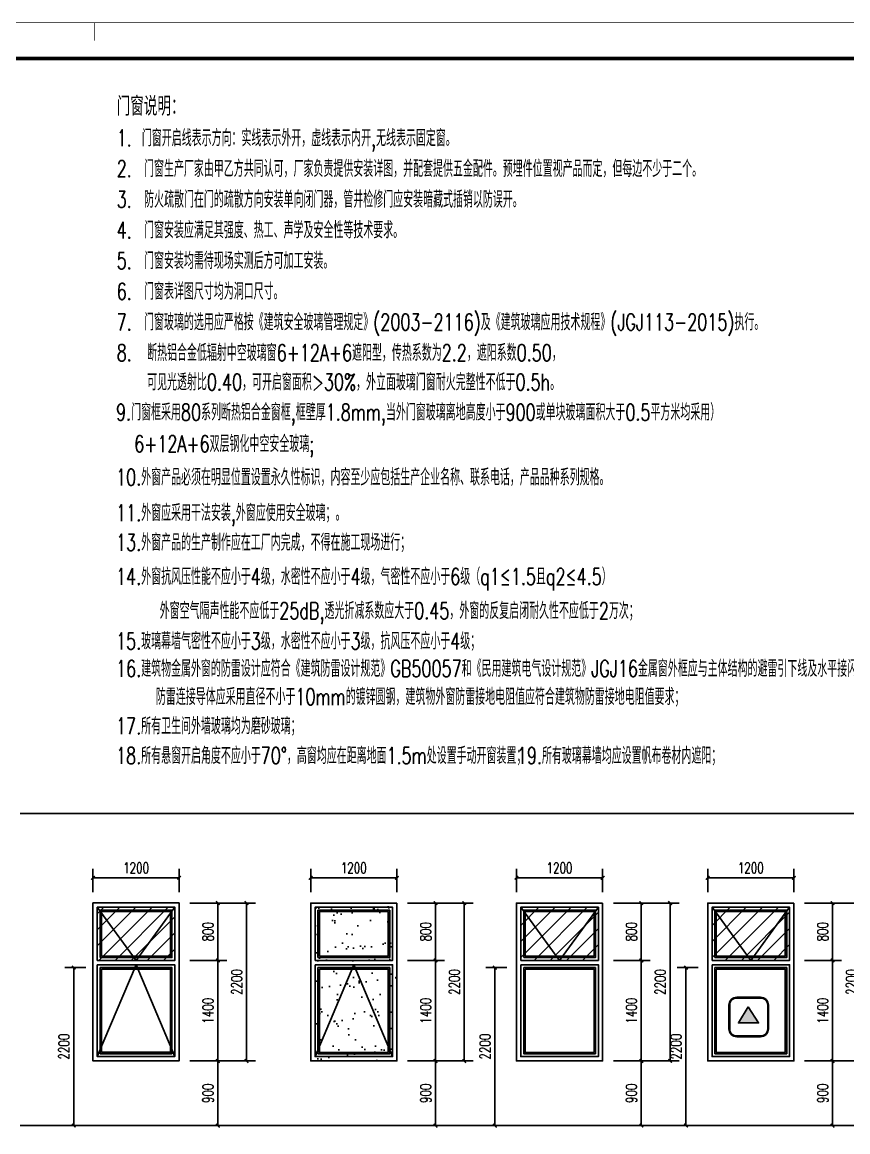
# Model space of a CAD drawing. Extents: x 1738711 to 2346805, y 1189731 to 2516152.
# Drawn here: x 1918228 to 1929728, y 1297722 to 1313176 of the extents above; entities that cross this region are included whole.
import ezdxf
from ezdxf.enums import TextEntityAlignment as Align

# ---------------------------------------------------------------- set-up
doc = ezdxf.new("R2010")
doc.units = 0
doc.header["$LTSCALE"] = 1000
doc.header["$MEASUREMENT"] = 0
doc.linetypes.add('复件 140224通州运河二期售楼部条件图_t3$0$X-ME SHAFT SH$0$X-B2$0$WATER_LINE', pattern=[0])
doc.layers.add('_0', color=7, linetype='Continuous', lineweight=25)
for name, color, linetype in [('A-Detl-Thin', 1, 'Continuous'), ('DOTE', 1, 'Continuous'), ('PUB_DIM', 3, 'Continuous'), ('PUB_TAB', 7, 'Continuous'), ('TK', 4, 'Continuous'), ('WINDOW', 144, 'Continuous'), ('看线', 8, 'Continuous')]:
    doc.layers.add(name, color=color, linetype=linetype)
doc.styles.add('_TCH_DIM_T3', font='SIMPLEX', dxfattribs={"width": 0.705882, "bigfont": 'GBCBIG'})
doc.styles.add('_TCH_WDTABLE', font='SIMPLEX', dxfattribs={"bigfont": 'GBCBIG'})
doc.styles.add('宋体', font='SIMSUN.TTF', dxfattribs={"width": 0.75})
doc.dimstyles.new('_TCH_ARCH&&50', dxfattribs={"dimtxt": 148.75, "dimasz": 50, "dimexe": 125, "dimexo": 150, "dimgap": 63.125, "dimtad": 1, "dimdec": 0, "dimzin": 0, "dimdsep": 46, "dimtxsty": '_TCH_DIM_T3', "dimblk": 'ARCHTICK', "dimcen": 0.09, "dimclrt": 7, "dimazin": 2, "dimtfac": 1, "dimtdec": 0, "dimtix": 1, "dimtmove": 2, "dimatfit": 3, "dimfxl": 50, "dimtolj": 1, "dimtzin": 0, "dimarcsym": 0})
pattern_1 = [(45, (0, 0), (-112.253202, 112.253202), [])]

# ---------------------------------------------------------------- blocks, each defined once
blk = doc.blocks.new('herahreahreh')
at = {"layer": 'WINDOW', "color": 4, "linetype": '复件 140224通州运河二期售楼部条件图_t3$0$X-ME SHAFT SH$0$X-B2$0$WATER_LINE'}
blk.add_lwpolyline([(1943542, 1479020), (1944742, 1479020), (1944742, 1476820), (1943542, 1476820)], close=True, dxfattribs=at)
at = {"layer": 'WINDOW', "linetype": '复件 140224通州运河二期售楼部条件图_t3$0$X-ME SHAFT SH$0$X-B2$0$WATER_LINE'}
for points in [[(1944682, 1478220), (1943602, 1478220), (1943602, 1478960), (1944682, 1478960), (1944682, 1478220)], [(1944682, 1478160), (1944682, 1476880), (1943602, 1476880), (1943602, 1478160), (1944682, 1478160)]]:
    blk.add_lwpolyline(points, dxfattribs=at)
for points in [[(1944642, 1478260), (1943642, 1478260), (1943642, 1478920), (1944642, 1478920)], [(1944622, 1478280), (1943662, 1478280), (1943662, 1478900), (1944622, 1478900)], [(1944642, 1478120), (1944642, 1476920), (1943642, 1476920), (1943642, 1478120)], [(1944622, 1478100), (1944622, 1476940), (1943662, 1476940), (1943662, 1478100)]]:
    blk.add_lwpolyline(points, close=True, dxfattribs=at)
at = {"layer": '看线'}
for points in [[(1943602, 1478960), (1944142, 1478220), (1944682, 1478960)], [(1943602, 1476880), (1944142, 1478160), (1944682, 1476880)]]:
    blk.add_lwpolyline(points, dxfattribs=at)
blk = doc.blocks.new('hjaertherahreh')
at = {"layer": '看线'}
h = blk.add_hatch(dxfattribs=at)
h.set_pattern_fill('碎沙', color=256, scale=150, style=0)
h.set_pattern_definition([(37.5, (0, 0), (-12.000235, 367.059928), [0, -289.56, 0, -323.85, 0, -309.5625]), (7.5, (0, 0), (337.14246, 537.618825), [0, -156.21, 0, -260.985, 0, -100.0125]), (327.5, (-234.3, 0), (593.244278, 1.07789), [0, -95.25, 0, -342.9, 0, -447.675]), (317.5, (-234.3, 0), (572.66734, 167.19699), [0, -47.625, 0, -224.79, 0, -257.175])])
h.paths.add_polyline_path([(2210022, 1884739), (2208822, 1884739), (2208822, 1882539), (2210022, 1882539)])
at = {"layer": 'WINDOW', "color": 4, "linetype": '复件 140224通州运河二期售楼部条件图_t3$0$X-ME SHAFT SH$0$X-B2$0$WATER_LINE'}
blk.add_lwpolyline([(2210022, 1884739), (2208822, 1884739), (2208822, 1882539), (2210022, 1882539)], close=True, dxfattribs=at)
at = {"layer": 'WINDOW', "linetype": '复件 140224通州运河二期售楼部条件图_t3$0$X-ME SHAFT SH$0$X-B2$0$WATER_LINE'}
for points in [[(2208882, 1883939), (2209962, 1883939), (2209962, 1884679), (2208882, 1884679), (2208882, 1883939)], [(2208882, 1883879), (2208882, 1882599), (2209962, 1882599), (2209962, 1883879), (2208882, 1883879)]]:
    blk.add_lwpolyline(points, dxfattribs=at)
for points in [[(2208922, 1883979), (2209922, 1883979), (2209922, 1884639), (2208922, 1884639)], [(2208942, 1883999), (2209902, 1883999), (2209902, 1884619), (2208942, 1884619)], [(2208922, 1883839), (2208922, 1882639), (2209922, 1882639), (2209922, 1883839)], [(2208942, 1883819), (2208942, 1882659), (2209902, 1882659), (2209902, 1883819)]]:
    blk.add_lwpolyline(points, close=True, dxfattribs=at)
at = {"layer": '看线'}
blk.add_lwpolyline([(2209962, 1882599), (2209422, 1883879), (2208882, 1882599)], dxfattribs=at)
blk = doc.blocks.new('heratherhre')
at = {"layer": 'WINDOW', "color": 4, "linetype": '复件 140224通州运河二期售楼部条件图_t3$0$X-ME SHAFT SH$0$X-B2$0$WATER_LINE'}
blk.add_lwpolyline([(2180322, 1884739), (2179122, 1884739), (2179122, 1882539), (2180322, 1882539)], close=True, dxfattribs=at)
at = {"layer": 'WINDOW', "linetype": '复件 140224通州运河二期售楼部条件图_t3$0$X-ME SHAFT SH$0$X-B2$0$WATER_LINE'}
for points in [[(2179182, 1883939), (2180262, 1883939), (2180262, 1884679), (2179182, 1884679), (2179182, 1883939)], [(2179182, 1883879), (2179182, 1882599), (2180262, 1882599), (2180262, 1883879), (2179182, 1883879)]]:
    blk.add_lwpolyline(points, dxfattribs=at)
for points in [[(2179222, 1883979), (2180222, 1883979), (2180222, 1884639), (2179222, 1884639)], [(2179242, 1883999), (2180202, 1883999), (2180202, 1884619), (2179242, 1884619)], [(2179222, 1883839), (2179222, 1882639), (2180222, 1882639), (2180222, 1883839)], [(2179242, 1883819), (2179242, 1882659), (2180202, 1882659), (2180202, 1883819)]]:
    blk.add_lwpolyline(points, close=True, dxfattribs=at)
at = {"layer": '看线'}
blk.add_lwpolyline([(2180262, 1884679), (2179722, 1883939), (2179182, 1884679)], dxfattribs=at)
blk = doc.blocks.new('44444')
at = {"layer": 'A-Detl-Thin'}
h = blk.add_hatch(color=1, dxfattribs=at)
h.dxf.hatch_style = 1
h.paths.add_polyline_path([(4501249, -50474), (4501124, -50678), (4501380, -50678)])
for points in [[(4501005, -50752), (4501005, -50452, -0.414214), (4501105, -50352), (4501405, -50352, -0.414214), (4501505, -50452), (4501505, -50752, -0.414214), (4501405, -50852), (4501105, -50852, -0.414214)], [(4501015, -50752), (4501015, -50452, -0.414214), (4501105, -50362), (4501405, -50362, -0.414214), (4501495, -50452), (4501495, -50752, -0.414214), (4501405, -50842), (4501105, -50842, -0.414214)]]:
    blk.add_lwpolyline(points, format="xyb", close=True, dxfattribs=at)
blk.add_lwpolyline([(4501249, -50474), (4501124, -50678), (4501380, -50678)], close=True, dxfattribs=at)
blk = doc.blocks.new('herahrehre')
at = {"layer": 'WINDOW', "color": 4, "linetype": '复件 140224通州运河二期售楼部条件图_t3$0$X-ME SHAFT SH$0$X-B2$0$WATER_LINE'}
blk.add_lwpolyline([(2169522, 1884739), (2168322, 1884739), (2168322, 1882539), (2169522, 1882539)], close=True, dxfattribs=at)
at = {"layer": 'WINDOW', "linetype": '复件 140224通州运河二期售楼部条件图_t3$0$X-ME SHAFT SH$0$X-B2$0$WATER_LINE'}
for points in [[(2168382, 1883939), (2169462, 1883939), (2169462, 1884679), (2168382, 1884679), (2168382, 1883939)], [(2168382, 1883879), (2168382, 1882599), (2169462, 1882599), (2169462, 1883879), (2168382, 1883879)]]:
    blk.add_lwpolyline(points, dxfattribs=at)
for points in [[(2168422, 1883979), (2169422, 1883979), (2169422, 1884639), (2168422, 1884639)], [(2168442, 1883999), (2169402, 1883999), (2169402, 1884619), (2168442, 1884619)], [(2168422, 1883839), (2168422, 1882639), (2169422, 1882639), (2169422, 1883839)], [(2168442, 1883819), (2168442, 1882659), (2169402, 1882659), (2169402, 1883819)]]:
    blk.add_lwpolyline(points, close=True, dxfattribs=at)
at = {"layer": '看线'}
blk.add_lwpolyline([(2169462, 1884679), (2168922, 1883939), (2168382, 1884679)], dxfattribs=at)
at = {"color": 6, "xscale": 1.1, "yscale": 1.1, "zscale": 1.1}
blk.add_blockref('44444', (-2782487, 1938814), dxfattribs=at)
blk = doc.blocks.new('hjashrtahreahe')
at = {"const_width": 25}
blk.add_lwpolyline([(42800, 59400), (42800, 58900)], dxfattribs=at)
at = {"layer": 'TK', "color": 7, "const_width": 25}
blk.add_lwpolyline([(0, 59400), (84100, 59400), (84100, 0), (0, 0)], close=True, dxfattribs=at)
at = {"layer": 'TK', "color": 3, "const_width": 100}
blk.add_lwpolyline([(2500, 1000), (2500, 58400), (83100, 58400), (83100, 1000)], close=True, dxfattribs=at)
at = {"layer": 'TK', "style": '宋体', "width": 0.75}
for tag, height, p in [('项目负责人', 350, (6003, 57089)), ('专业负责人', 350, (6003, 56224)), ('设计人', 350, (6003, 55419)), ('版号1', 250, (77304, 22193)), ('时间1', 250, (82405, 22193)), ('版号2', 250, (77304, 21593)), ('时间2', 250, (82405, 21593)), ('版号3', 250, (77304, 20993)), ('时间3', 250, (82405, 20993)), ('建筑会签', 0.0001, (78978, 2403)), ('电气会签', 0.0001, (82128, 2403)), ('结构会签', 0.0001, (78978, 1803)), ('暖通会签', 0.0001, (82128, 1803)), ('给排水会签', 0.0001, (78978, 1250)), ('智能化会签', 0.0001, (82128, 1250))]:
    blk.add_attdef(tag, text='', height=height, dxfattribs=at).set_placement(p, align=Align.CENTER)
for tag, p in [('合作设计单位', (80816, 48986)), ('版号说明1', (79854, 22318)), ('版号说明2', (79854, 21718)), ('版号说明3', (79854, 21118)), ('浙江绿储科技有限公司', (80545, 16036)), ('百兆瓦级集中式熔盐储能关键', (80545, 14953)), ('设备研发及制造基地项目', (80545, 14603)), ('1#研发楼', (80545, 13636)), ('图名', (80545, 12436)), ('工程编号', (78978, 11461)), ('子项编号', (82128, 11461)), ('建筑', (78978, 10711)), ('图号', (82128, 10711)), ('施工图', (78978, 9961)), ('2023.03', (82128, 9961)), ('审定', (79353, 8461)), ('审核', (79353, 7711)), ('工程负责', (79353, 6961)), ('专业负责', (79353, 6211)), ('设计', (79353, 5461)), ('制图', (79353, 4711)), ('校对', (79353, 3961))]:
    blk.add_attdef(tag, text='', height=250, dxfattribs=at).set_placement(p, align=Align.MIDDLE_CENTER)
blk = doc.blocks.new('_ArchTick')
at = {"color": 0, "linetype": 'ByBlock', "const_width": 0.4}
blk.add_lwpolyline([(-0.5, -0.5), (0.5, 0.5)], dxfattribs=at)
blk = doc.blocks.new('*D227')
at = {"layer": 'Defpoints', "color": 0, "transparency": 16777216}
for p in [(1927474, 1300008), (1927793, 1300008), (1927793, 1297808)]:
    blk.add_point(p, dxfattribs=at)
at = {"layer": 'PUB_DIM', "color": 0, "lineweight": -2, "transparency": 16777216}
for p, q in [((1927643, 1300008), (1927349, 1300008)), ((1927474, 1297808), (1927474, 1300008)), ((1927643, 1297808), (1927349, 1297808))]:
    blk.add_line(p, q, dxfattribs=at)
at = {"layer": 'PUB_DIM', "color": 0, "lineweight": -2, "transparency": 16777216, "xscale": 50, "yscale": 50, "zscale": 50}
for p, rotation in [((1927474, 1300008), 90), ((1927474, 1297808), 270)]:
    blk.add_blockref('_ArchTick', p, dxfattribs=dict(at, rotation=rotation))
at = {"layer": 'PUB_DIM', "color": 7, "transparency": 16777216, "insert": (1927337, 1298908), "char_height": 148.8, "attachment_point": 5, "rotation": 90, "style": '_TCH_DIM_T3'}
blk.add_mtext('\\A1;2200', dxfattribs=at)
blk = doc.blocks.new('*D228')
at = {"layer": 'Defpoints', "color": 0, "transparency": 16777216}
for p in [(1924812, 1300008), (1925130, 1300008), (1925130, 1297808)]:
    blk.add_point(p, dxfattribs=at)
at = {"layer": 'PUB_DIM', "color": 0, "lineweight": -2, "transparency": 16777216}
for p, q in [((1924980, 1300008), (1924687, 1300008)), ((1924812, 1297808), (1924812, 1300008)), ((1924980, 1297808), (1924687, 1297808))]:
    blk.add_line(p, q, dxfattribs=at)
at = {"layer": 'PUB_DIM', "color": 0, "lineweight": -2, "transparency": 16777216, "xscale": 50, "yscale": 50, "zscale": 50}
for p, rotation in [((1924812, 1300008), 90), ((1924812, 1297808), 270)]:
    blk.add_blockref('_ArchTick', p, dxfattribs=dict(at, rotation=rotation))
at = {"layer": 'PUB_DIM', "color": 7, "transparency": 16777216, "insert": (1924675, 1298908), "char_height": 148.8, "attachment_point": 5, "rotation": 90, "style": '_TCH_DIM_T3'}
blk.add_mtext('\\A1;2200', dxfattribs=at)
blk = doc.blocks.new('*D229')
at = {"layer": 'Defpoints', "color": 0, "transparency": 16777216}
for p in [(1918946, 1300008), (1919265, 1300008), (1919265, 1297808)]:
    blk.add_point(p, dxfattribs=at)
at = {"layer": 'PUB_DIM', "color": 0, "lineweight": -2, "transparency": 16777216}
for p, q in [((1919115, 1300008), (1918821, 1300008)), ((1918946, 1297808), (1918946, 1300008)), ((1919115, 1297808), (1918821, 1297808))]:
    blk.add_line(p, q, dxfattribs=at)
at = {"layer": 'PUB_DIM', "color": 0, "lineweight": -2, "transparency": 16777216, "xscale": 50, "yscale": 50, "zscale": 50}
for p, rotation in [((1918946, 1300008), 90), ((1918946, 1297808), 270)]:
    blk.add_blockref('_ArchTick', p, dxfattribs=dict(at, rotation=rotation))
at = {"layer": 'PUB_DIM', "color": 7, "transparency": 16777216, "insert": (1918809, 1298908), "char_height": 148.8, "attachment_point": 5, "rotation": 90, "style": '_TCH_DIM_T3'}
blk.add_mtext('\\A1;2200', dxfattribs=at)
blk = doc.blocks.new('*D649')
at = {"layer": 'Defpoints', "color": 0, "transparency": 16777216}
for p in [(1928977, 1301259), (1927777, 1300908), (1928977, 1300908)]:
    blk.add_point(p, dxfattribs=at)
at = {"layer": 'PUB_DIM', "color": 0, "lineweight": -2, "transparency": 16777216}
for p, q in [((1927777, 1301058), (1927777, 1301384)), ((1928977, 1301058), (1928977, 1301384)), ((1927777, 1301259), (1928977, 1301259))]:
    blk.add_line(p, q, dxfattribs=at)
at = {"layer": 'PUB_DIM', "color": 0, "lineweight": -2, "transparency": 16777216, "xscale": 50, "yscale": 50, "zscale": 50, "rotation": 180}
blk.add_blockref('_ArchTick', (1927777, 1301259), dxfattribs=at)
at = {"layer": 'PUB_DIM', "color": 0, "lineweight": -2, "transparency": 16777216, "xscale": 50, "yscale": 50, "zscale": 50}
blk.add_blockref('_ArchTick', (1928977, 1301259), dxfattribs=at)
at = {"layer": 'PUB_DIM', "color": 7, "transparency": 16777216, "insert": (1928377, 1301397), "char_height": 148.8, "attachment_point": 5, "style": '_TCH_DIM_T3'}
blk.add_mtext('\\A1;1200', dxfattribs=at)
blk = doc.blocks.new('*D650')
at = {"layer": 'Defpoints', "color": 0, "transparency": 16777216}
for p in [(1929377, 1300908), (1929916, 1300908), (1929377, 1298708)]:
    blk.add_point(p, dxfattribs=at)
at = {"layer": 'PUB_DIM', "color": 0, "lineweight": -2, "transparency": 16777216}
for p, q in [((1929527, 1300908), (1930041, 1300908)), ((1929916, 1298708), (1929916, 1300908)), ((1929527, 1298708), (1930041, 1298708))]:
    blk.add_line(p, q, dxfattribs=at)
at = {"layer": 'PUB_DIM', "color": 0, "lineweight": -2, "transparency": 16777216, "xscale": 50, "yscale": 50, "zscale": 50}
for p, rotation in [((1929916, 1300908), 90), ((1929916, 1298708), 270)]:
    blk.add_blockref('_ArchTick', p, dxfattribs=dict(at, rotation=rotation))
at = {"layer": 'PUB_DIM', "color": 7, "transparency": 16777216, "insert": (1929778, 1299808), "char_height": 148.8, "attachment_point": 5, "rotation": 90, "style": '_TCH_DIM_T3'}
blk.add_mtext('\\A1;2200', dxfattribs=at)
blk = doc.blocks.new('*D651')
at = {"layer": 'Defpoints', "color": 0, "transparency": 16777216}
for p in [(1928977, 1298708), (1929516, 1298708), (1928977, 1297808)]:
    blk.add_point(p, dxfattribs=at)
at = {"layer": 'PUB_DIM', "color": 0, "lineweight": -2, "transparency": 16777216}
for p, q in [((1929127, 1298708), (1929641, 1298708)), ((1929516, 1297808), (1929516, 1298708)), ((1929127, 1297808), (1929641, 1297808))]:
    blk.add_line(p, q, dxfattribs=at)
at = {"layer": 'PUB_DIM', "color": 0, "lineweight": -2, "transparency": 16777216, "xscale": 50, "yscale": 50, "zscale": 50}
for p, rotation in [((1929516, 1298708), 90), ((1929516, 1297808), 270)]:
    blk.add_blockref('_ArchTick', p, dxfattribs=dict(at, rotation=rotation))
at = {"layer": 'PUB_DIM', "color": 7, "transparency": 16777216, "insert": (1929378, 1298258), "char_height": 148.8, "attachment_point": 5, "rotation": 90, "style": '_TCH_DIM_T3'}
blk.add_mtext('\\A1;900', dxfattribs=at)
blk = doc.blocks.new('*D652')
at = {"layer": 'Defpoints', "color": 0, "transparency": 16777216}
for p in [(1928977, 1300108), (1929516, 1300108), (1928977, 1298708)]:
    blk.add_point(p, dxfattribs=at)
at = {"layer": 'PUB_DIM', "color": 0, "lineweight": -2, "transparency": 16777216}
for p, q in [((1929127, 1300108), (1929641, 1300108)), ((1929516, 1298708), (1929516, 1300108)), ((1929127, 1298708), (1929641, 1298708))]:
    blk.add_line(p, q, dxfattribs=at)
at = {"layer": 'PUB_DIM', "color": 0, "lineweight": -2, "transparency": 16777216, "xscale": 50, "yscale": 50, "zscale": 50}
for p, rotation in [((1929516, 1300108), 90), ((1929516, 1298708), 270)]:
    blk.add_blockref('_ArchTick', p, dxfattribs=dict(at, rotation=rotation))
at = {"layer": 'PUB_DIM', "color": 7, "transparency": 16777216, "insert": (1929378, 1299408), "char_height": 148.8, "attachment_point": 5, "rotation": 90, "style": '_TCH_DIM_T3'}
blk.add_mtext('\\A1;1400', dxfattribs=at)
blk = doc.blocks.new('*D653')
at = {"layer": 'Defpoints', "color": 0, "transparency": 16777216}
for p in [(1928977, 1300908), (1929516, 1300908), (1928977, 1300108)]:
    blk.add_point(p, dxfattribs=at)
at = {"layer": 'PUB_DIM', "color": 0, "lineweight": -2, "transparency": 16777216}
for p, q in [((1929127, 1300908), (1929641, 1300908)), ((1929516, 1300108), (1929516, 1300908)), ((1929127, 1300108), (1929641, 1300108))]:
    blk.add_line(p, q, dxfattribs=at)
at = {"layer": 'PUB_DIM', "color": 0, "lineweight": -2, "transparency": 16777216, "xscale": 50, "yscale": 50, "zscale": 50}
for p, rotation in [((1929516, 1300908), 90), ((1929516, 1300108), 270)]:
    blk.add_blockref('_ArchTick', p, dxfattribs=dict(at, rotation=rotation))
at = {"layer": 'PUB_DIM', "color": 7, "transparency": 16777216, "insert": (1929378, 1300508), "char_height": 148.8, "attachment_point": 5, "rotation": 90, "style": '_TCH_DIM_T3'}
blk.add_mtext('\\A1;800', dxfattribs=at)
blk = doc.blocks.new('*D654')
at = {"layer": 'Defpoints', "color": 0, "transparency": 16777216}
for p in [(1926313, 1301259), (1925113, 1300908), (1926313, 1300908)]:
    blk.add_point(p, dxfattribs=at)
at = {"layer": 'PUB_DIM', "color": 0, "lineweight": -2, "transparency": 16777216}
for p, q in [((1925113, 1301058), (1925113, 1301384)), ((1926313, 1301058), (1926313, 1301384)), ((1925113, 1301259), (1926313, 1301259))]:
    blk.add_line(p, q, dxfattribs=at)
at = {"layer": 'PUB_DIM', "color": 0, "lineweight": -2, "transparency": 16777216, "xscale": 50, "yscale": 50, "zscale": 50, "rotation": 180}
blk.add_blockref('_ArchTick', (1925113, 1301259), dxfattribs=at)
at = {"layer": 'PUB_DIM', "color": 0, "lineweight": -2, "transparency": 16777216, "xscale": 50, "yscale": 50, "zscale": 50}
blk.add_blockref('_ArchTick', (1926313, 1301259), dxfattribs=at)
at = {"layer": 'PUB_DIM', "color": 7, "transparency": 16777216, "insert": (1925713, 1301397), "char_height": 148.8, "attachment_point": 5, "style": '_TCH_DIM_T3'}
blk.add_mtext('\\A1;1200', dxfattribs=at)
blk = doc.blocks.new('*D655')
at = {"layer": 'Defpoints', "color": 0, "transparency": 16777216}
for p in [(1926713, 1300908), (1927252, 1300908), (1926713, 1298708)]:
    blk.add_point(p, dxfattribs=at)
at = {"layer": 'PUB_DIM', "color": 0, "lineweight": -2, "transparency": 16777216}
for p, q in [((1926863, 1300908), (1927377, 1300908)), ((1927252, 1298708), (1927252, 1300908)), ((1926863, 1298708), (1927377, 1298708))]:
    blk.add_line(p, q, dxfattribs=at)
at = {"layer": 'PUB_DIM', "color": 0, "lineweight": -2, "transparency": 16777216, "xscale": 50, "yscale": 50, "zscale": 50}
for p, rotation in [((1927252, 1300908), 90), ((1927252, 1298708), 270)]:
    blk.add_blockref('_ArchTick', p, dxfattribs=dict(at, rotation=rotation))
at = {"layer": 'PUB_DIM', "color": 7, "transparency": 16777216, "insert": (1927115, 1299808), "char_height": 148.8, "attachment_point": 5, "rotation": 90, "style": '_TCH_DIM_T3'}
blk.add_mtext('\\A1;2200', dxfattribs=at)
blk = doc.blocks.new('*D656')
at = {"layer": 'Defpoints', "color": 0, "transparency": 16777216}
for p in [(1926313, 1298708), (1926852, 1298708), (1926313, 1297808)]:
    blk.add_point(p, dxfattribs=at)
at = {"layer": 'PUB_DIM', "color": 0, "lineweight": -2, "transparency": 16777216}
for p, q in [((1926463, 1298708), (1926977, 1298708)), ((1926852, 1297808), (1926852, 1298708)), ((1926463, 1297808), (1926977, 1297808))]:
    blk.add_line(p, q, dxfattribs=at)
at = {"layer": 'PUB_DIM', "color": 0, "lineweight": -2, "transparency": 16777216, "xscale": 50, "yscale": 50, "zscale": 50}
for p, rotation in [((1926852, 1298708), 90), ((1926852, 1297808), 270)]:
    blk.add_blockref('_ArchTick', p, dxfattribs=dict(at, rotation=rotation))
at = {"layer": 'PUB_DIM', "color": 7, "transparency": 16777216, "insert": (1926715, 1298258), "char_height": 148.8, "attachment_point": 5, "rotation": 90, "style": '_TCH_DIM_T3'}
blk.add_mtext('\\A1;900', dxfattribs=at)
blk = doc.blocks.new('*D657')
at = {"layer": 'Defpoints', "color": 0, "transparency": 16777216}
for p in [(1926313, 1300108), (1926852, 1300108), (1926313, 1298708)]:
    blk.add_point(p, dxfattribs=at)
at = {"layer": 'PUB_DIM', "color": 0, "lineweight": -2, "transparency": 16777216}
for p, q in [((1926463, 1300108), (1926977, 1300108)), ((1926852, 1298708), (1926852, 1300108)), ((1926463, 1298708), (1926977, 1298708))]:
    blk.add_line(p, q, dxfattribs=at)
at = {"layer": 'PUB_DIM', "color": 0, "lineweight": -2, "transparency": 16777216, "xscale": 50, "yscale": 50, "zscale": 50}
for p, rotation in [((1926852, 1300108), 90), ((1926852, 1298708), 270)]:
    blk.add_blockref('_ArchTick', p, dxfattribs=dict(at, rotation=rotation))
at = {"layer": 'PUB_DIM', "color": 7, "transparency": 16777216, "insert": (1926715, 1299408), "char_height": 148.8, "attachment_point": 5, "rotation": 90, "style": '_TCH_DIM_T3'}
blk.add_mtext('\\A1;1400', dxfattribs=at)
blk = doc.blocks.new('*D658')
at = {"layer": 'Defpoints', "color": 0, "transparency": 16777216}
for p in [(1926313, 1300908), (1926852, 1300908), (1926313, 1300108)]:
    blk.add_point(p, dxfattribs=at)
at = {"layer": 'PUB_DIM', "color": 0, "lineweight": -2, "transparency": 16777216}
for p, q in [((1926463, 1300908), (1926977, 1300908)), ((1926852, 1300108), (1926852, 1300908)), ((1926463, 1300108), (1926977, 1300108))]:
    blk.add_line(p, q, dxfattribs=at)
at = {"layer": 'PUB_DIM', "color": 0, "lineweight": -2, "transparency": 16777216, "xscale": 50, "yscale": 50, "zscale": 50}
for p, rotation in [((1926852, 1300908), 90), ((1926852, 1300108), 270)]:
    blk.add_blockref('_ArchTick', p, dxfattribs=dict(at, rotation=rotation))
at = {"layer": 'PUB_DIM', "color": 7, "transparency": 16777216, "insert": (1926715, 1300508), "char_height": 148.8, "attachment_point": 5, "rotation": 90, "style": '_TCH_DIM_T3'}
blk.add_mtext('\\A1;800', dxfattribs=at)
blk = doc.blocks.new('*D659')
at = {"layer": 'Defpoints', "color": 0, "transparency": 16777216}
for p in [(1923447, 1301259), (1922247, 1300908), (1923447, 1300908)]:
    blk.add_point(p, dxfattribs=at)
at = {"layer": 'PUB_DIM', "color": 0, "lineweight": -2, "transparency": 16777216}
for p, q in [((1922247, 1301058), (1922247, 1301384)), ((1923447, 1301058), (1923447, 1301384)), ((1922247, 1301259), (1923447, 1301259))]:
    blk.add_line(p, q, dxfattribs=at)
at = {"layer": 'PUB_DIM', "color": 0, "lineweight": -2, "transparency": 16777216, "xscale": 50, "yscale": 50, "zscale": 50, "rotation": 180}
blk.add_blockref('_ArchTick', (1922247, 1301259), dxfattribs=at)
at = {"layer": 'PUB_DIM', "color": 0, "lineweight": -2, "transparency": 16777216, "xscale": 50, "yscale": 50, "zscale": 50}
blk.add_blockref('_ArchTick', (1923447, 1301259), dxfattribs=at)
at = {"layer": 'PUB_DIM', "color": 7, "transparency": 16777216, "insert": (1922847, 1301397), "char_height": 148.8, "attachment_point": 5, "style": '_TCH_DIM_T3'}
blk.add_mtext('\\A1;1200', dxfattribs=at)
blk = doc.blocks.new('*D660')
at = {"layer": 'Defpoints', "color": 0, "transparency": 16777216}
for p in [(1923847, 1300908), (1924386, 1300908), (1923847, 1298708)]:
    blk.add_point(p, dxfattribs=at)
at = {"layer": 'PUB_DIM', "color": 0, "lineweight": -2, "transparency": 16777216}
for p, q in [((1923997, 1300908), (1924511, 1300908)), ((1924386, 1298708), (1924386, 1300908)), ((1923997, 1298708), (1924511, 1298708))]:
    blk.add_line(p, q, dxfattribs=at)
at = {"layer": 'PUB_DIM', "color": 0, "lineweight": -2, "transparency": 16777216, "xscale": 50, "yscale": 50, "zscale": 50}
for p, rotation in [((1924386, 1300908), 90), ((1924386, 1298708), 270)]:
    blk.add_blockref('_ArchTick', p, dxfattribs=dict(at, rotation=rotation))
at = {"layer": 'PUB_DIM', "color": 7, "transparency": 16777216, "insert": (1924249, 1299808), "char_height": 148.8, "attachment_point": 5, "rotation": 90, "style": '_TCH_DIM_T3'}
blk.add_mtext('\\A1;2200', dxfattribs=at)
blk = doc.blocks.new('*D661')
at = {"layer": 'Defpoints', "color": 0, "transparency": 16777216}
for p in [(1923447, 1298708), (1923986, 1298708), (1923447, 1297808)]:
    blk.add_point(p, dxfattribs=at)
at = {"layer": 'PUB_DIM', "color": 0, "lineweight": -2, "transparency": 16777216}
for p, q in [((1923597, 1298708), (1924111, 1298708)), ((1923986, 1297808), (1923986, 1298708)), ((1923597, 1297808), (1924111, 1297808))]:
    blk.add_line(p, q, dxfattribs=at)
at = {"layer": 'PUB_DIM', "color": 0, "lineweight": -2, "transparency": 16777216, "xscale": 50, "yscale": 50, "zscale": 50}
for p, rotation in [((1923986, 1298708), 90), ((1923986, 1297808), 270)]:
    blk.add_blockref('_ArchTick', p, dxfattribs=dict(at, rotation=rotation))
at = {"layer": 'PUB_DIM', "color": 7, "transparency": 16777216, "insert": (1923849, 1298258), "char_height": 148.8, "attachment_point": 5, "rotation": 90, "style": '_TCH_DIM_T3'}
blk.add_mtext('\\A1;900', dxfattribs=at)
blk = doc.blocks.new('*D662')
at = {"layer": 'Defpoints', "color": 0, "transparency": 16777216}
for p in [(1923447, 1300108), (1923986, 1300108), (1923447, 1298708)]:
    blk.add_point(p, dxfattribs=at)
at = {"layer": 'PUB_DIM', "color": 0, "lineweight": -2, "transparency": 16777216}
for p, q in [((1923597, 1300108), (1924111, 1300108)), ((1923986, 1298708), (1923986, 1300108)), ((1923597, 1298708), (1924111, 1298708))]:
    blk.add_line(p, q, dxfattribs=at)
at = {"layer": 'PUB_DIM', "color": 0, "lineweight": -2, "transparency": 16777216, "xscale": 50, "yscale": 50, "zscale": 50}
for p, rotation in [((1923986, 1300108), 90), ((1923986, 1298708), 270)]:
    blk.add_blockref('_ArchTick', p, dxfattribs=dict(at, rotation=rotation))
at = {"layer": 'PUB_DIM', "color": 7, "transparency": 16777216, "insert": (1923849, 1299408), "char_height": 148.8, "attachment_point": 5, "rotation": 90, "style": '_TCH_DIM_T3'}
blk.add_mtext('\\A1;1400', dxfattribs=at)
blk = doc.blocks.new('*D663')
at = {"layer": 'Defpoints', "color": 0, "transparency": 16777216}
for p in [(1923447, 1300908), (1923986, 1300908), (1923447, 1300108)]:
    blk.add_point(p, dxfattribs=at)
at = {"layer": 'PUB_DIM', "color": 0, "lineweight": -2, "transparency": 16777216}
for p, q in [((1923597, 1300908), (1924111, 1300908)), ((1923986, 1300108), (1923986, 1300908)), ((1923597, 1300108), (1924111, 1300108))]:
    blk.add_line(p, q, dxfattribs=at)
at = {"layer": 'PUB_DIM', "color": 0, "lineweight": -2, "transparency": 16777216, "xscale": 50, "yscale": 50, "zscale": 50}
for p, rotation in [((1923986, 1300908), 90), ((1923986, 1300108), 270)]:
    blk.add_blockref('_ArchTick', p, dxfattribs=dict(at, rotation=rotation))
at = {"layer": 'PUB_DIM', "color": 7, "transparency": 16777216, "insert": (1923849, 1300508), "char_height": 148.8, "attachment_point": 5, "rotation": 90, "style": '_TCH_DIM_T3'}
blk.add_mtext('\\A1;800', dxfattribs=at)
blk = doc.blocks.new('*D664')
at = {"layer": 'Defpoints', "color": 0, "transparency": 16777216}
for p in [(1920414, 1301259), (1919214, 1300908), (1920414, 1300908)]:
    blk.add_point(p, dxfattribs=at)
at = {"layer": 'PUB_DIM', "color": 0, "lineweight": -2, "transparency": 16777216}
for p, q in [((1919214, 1301058), (1919214, 1301384)), ((1920414, 1301058), (1920414, 1301384)), ((1919214, 1301259), (1920414, 1301259))]:
    blk.add_line(p, q, dxfattribs=at)
at = {"layer": 'PUB_DIM', "color": 0, "lineweight": -2, "transparency": 16777216, "xscale": 50, "yscale": 50, "zscale": 50, "rotation": 180}
blk.add_blockref('_ArchTick', (1919214, 1301259), dxfattribs=at)
at = {"layer": 'PUB_DIM', "color": 0, "lineweight": -2, "transparency": 16777216, "xscale": 50, "yscale": 50, "zscale": 50}
blk.add_blockref('_ArchTick', (1920414, 1301259), dxfattribs=at)
at = {"layer": 'PUB_DIM', "color": 7, "transparency": 16777216, "insert": (1919814, 1301397), "char_height": 148.8, "attachment_point": 5, "style": '_TCH_DIM_T3'}
blk.add_mtext('\\A1;1200', dxfattribs=at)
blk = doc.blocks.new('*D665')
at = {"layer": 'Defpoints', "color": 0, "transparency": 16777216}
for p in [(1920814, 1300908), (1921353, 1300908), (1920814, 1298708)]:
    blk.add_point(p, dxfattribs=at)
at = {"layer": 'PUB_DIM', "color": 0, "lineweight": -2, "transparency": 16777216}
for p, q in [((1920964, 1300908), (1921478, 1300908)), ((1921353, 1298708), (1921353, 1300908)), ((1920964, 1298708), (1921478, 1298708))]:
    blk.add_line(p, q, dxfattribs=at)
at = {"layer": 'PUB_DIM', "color": 0, "lineweight": -2, "transparency": 16777216, "xscale": 50, "yscale": 50, "zscale": 50}
for p, rotation in [((1921353, 1300908), 90), ((1921353, 1298708), 270)]:
    blk.add_blockref('_ArchTick', p, dxfattribs=dict(at, rotation=rotation))
at = {"layer": 'PUB_DIM', "color": 7, "transparency": 16777216, "insert": (1921216, 1299808), "char_height": 148.8, "attachment_point": 5, "rotation": 90, "style": '_TCH_DIM_T3'}
blk.add_mtext('\\A1;2200', dxfattribs=at)
blk = doc.blocks.new('*D666')
at = {"layer": 'Defpoints', "color": 0, "transparency": 16777216}
for p in [(1920414, 1298708), (1920953, 1298708), (1920414, 1297808)]:
    blk.add_point(p, dxfattribs=at)
at = {"layer": 'PUB_DIM', "color": 0, "lineweight": -2, "transparency": 16777216}
for p, q in [((1920564, 1298708), (1921078, 1298708)), ((1920953, 1297808), (1920953, 1298708)), ((1920564, 1297808), (1921078, 1297808))]:
    blk.add_line(p, q, dxfattribs=at)
at = {"layer": 'PUB_DIM', "color": 0, "lineweight": -2, "transparency": 16777216, "xscale": 50, "yscale": 50, "zscale": 50}
for p, rotation in [((1920953, 1298708), 90), ((1920953, 1297808), 270)]:
    blk.add_blockref('_ArchTick', p, dxfattribs=dict(at, rotation=rotation))
at = {"layer": 'PUB_DIM', "color": 7, "transparency": 16777216, "insert": (1920816, 1298258), "char_height": 148.8, "attachment_point": 5, "rotation": 90, "style": '_TCH_DIM_T3'}
blk.add_mtext('\\A1;900', dxfattribs=at)
blk = doc.blocks.new('*D667')
at = {"layer": 'Defpoints', "color": 0, "transparency": 16777216}
for p in [(1920414, 1300108), (1920953, 1300108), (1920414, 1298708)]:
    blk.add_point(p, dxfattribs=at)
at = {"layer": 'PUB_DIM', "color": 0, "lineweight": -2, "transparency": 16777216}
for p, q in [((1920564, 1300108), (1921078, 1300108)), ((1920953, 1298708), (1920953, 1300108)), ((1920564, 1298708), (1921078, 1298708))]:
    blk.add_line(p, q, dxfattribs=at)
at = {"layer": 'PUB_DIM', "color": 0, "lineweight": -2, "transparency": 16777216, "xscale": 50, "yscale": 50, "zscale": 50}
for p, rotation in [((1920953, 1300108), 90), ((1920953, 1298708), 270)]:
    blk.add_blockref('_ArchTick', p, dxfattribs=dict(at, rotation=rotation))
at = {"layer": 'PUB_DIM', "color": 7, "transparency": 16777216, "insert": (1920816, 1299408), "char_height": 148.8, "attachment_point": 5, "rotation": 90, "style": '_TCH_DIM_T3'}
blk.add_mtext('\\A1;1400', dxfattribs=at)
blk = doc.blocks.new('*D668')
at = {"layer": 'Defpoints', "color": 0, "transparency": 16777216}
for p in [(1920414, 1300908), (1920953, 1300908), (1920414, 1300108)]:
    blk.add_point(p, dxfattribs=at)
at = {"layer": 'PUB_DIM', "color": 0, "lineweight": -2, "transparency": 16777216}
for p, q in [((1920564, 1300908), (1921078, 1300908)), ((1920953, 1300108), (1920953, 1300908)), ((1920564, 1300108), (1921078, 1300108))]:
    blk.add_line(p, q, dxfattribs=at)
at = {"layer": 'PUB_DIM', "color": 0, "lineweight": -2, "transparency": 16777216, "xscale": 50, "yscale": 50, "zscale": 50}
for p, rotation in [((1920953, 1300908), 90), ((1920953, 1300108), 270)]:
    blk.add_blockref('_ArchTick', p, dxfattribs=dict(at, rotation=rotation))
at = {"layer": 'PUB_DIM', "color": 7, "transparency": 16777216, "insert": (1920816, 1300508), "char_height": 148.8, "attachment_point": 5, "rotation": 90, "style": '_TCH_DIM_T3'}
blk.add_mtext('\\A1;800', dxfattribs=at)

msp = doc.modelspace()

# ---------------------------------------------------------------- hatches: boundary and pattern name
at = {"layer": '看线'}
h = msp.add_hatch(dxfattribs=at)
h.set_pattern_fill('ANSI31', color=1, scale=100, style=0)
h.set_pattern_definition(pattern_1)
h.paths.add_polyline_path([(1919274.1, 1300848.3), (1920354.1, 1300848.3), (1920354.1, 1300108.3), (1919274.1, 1300108.3)])
h = msp.add_hatch(dxfattribs=at)
h.set_pattern_fill('ANSI31', color=1, scale=100, style=0)
h.set_pattern_definition(pattern_1)
h.paths.add_polyline_path([(1925173.4, 1300108.3), (1926253.4, 1300108.3), (1926253.4, 1300848.3), (1925173.4, 1300848.3)])
h = msp.add_hatch(dxfattribs=at)
h.set_pattern_fill('ANSI31', color=1, scale=100, style=0)
h.set_pattern_definition([(45, (2663.41, 0), (-112.253202, 112.253202), [])])
h.paths.add_polyline_path([(1927836.8, 1300108.3), (1928916.8, 1300108.3), (1928916.8, 1300848.3), (1927836.8, 1300848.3)])

# ---------------------------------------------------------------- linework, layer by layer
at = {"layer": 'DOTE'}
msp.add_line((1936133.1, 1297808.3), (1918199.4, 1297808.3), dxfattribs=at)
at = {"layer": '看线', "ltscale": 3}
msp.add_line((1918199.4, 1302155.9), (1936133.1, 1302155.9), dxfattribs=at)
at = {"layer": '看线', "color": 1}
for points in [[(1919274.1, 1300848.3), (1920354.1, 1300848.3), (1920354.1, 1300108.3), (1919274.1, 1300108.3)], [(1925173.4, 1300108.3), (1926253.4, 1300108.3), (1926253.4, 1300848.3), (1925173.4, 1300848.3)], [(1927836.8, 1300108.3), (1928916.8, 1300108.3), (1928916.8, 1300848.3), (1927836.8, 1300848.3)]]:
    msp.add_lwpolyline(points, close=True, dxfattribs=at)

# ---------------------------------------------------------------- block references
at = {"xscale": 0.5, "yscale": 0.5, "zscale": 0.5}
msp.add_blockref('hjashrtahreahe', (1897833.1, 1283470.1), dxfattribs=at)
for name, p in [('hjaertherahreh', (-286575, -583830.8)), ('heratherhre', (-254008.9, -583830.8)), ('herahrehre', (-240545.4, -583830.8))]:
    msp.add_blockref(name, p)
at = {"layer": '_0', "extrusion": (0, 0, -1), "zscale": -1}
msp.add_blockref('herahreahreh', (-3863956, -178111.4), dxfattribs=at)

# ---------------------------------------------------------------- texts
at = {"layer": 'PUB_TAB', "style": '_TCH_WDTABLE'}
msp.add_text('门窗说明：', height=262.51, dxfattribs=at).set_placement((1919544.6, 1311875))
at = {"layer": 'PUB_TAB', "style": '_TCH_WDTABLE', "width": 0.705882}
for s, height, p in [('1.', 231.34, (1919544.6, 1311447.7)), ('门窗开启线表示方向：实线表示外开，虚线表示内开,无线表示固定窗。', 231.336, (1919894.5, 1311447.7)), ('2.', 231.34, (1919544.6, 1311020.4)), ('门窗生产厂家由甲乙方共同认可，厂家负责提供安装详图，并配套提供五金配件。预埋件位置视产品而定，但每边不少于二个。', 231.336, (1919925.6, 1311020.4)), ('3.', 231.34, (1919544.6, 1310593.1)), ('防火疏散门在门的疏散方向安装单向闭门器，管井检修门应安装暗藏式插销以防误开。', 231.336, (1919925.6, 1310593.1)), ('门窗安装应满足其强度、热工、声学及安全性等技术要求。', 231.336, (1919925.6, 1310165.8)), ('4.', 231.34, (1919544.6, 1310165.8)), ('5.', 231.34, (1919544.6, 1309738.6)), ('门窗安装均需待现场实测后方可加工安装。', 231.336, (1919925.6, 1309738.6)), ('6.', 231.34, (1919544.6, 1309311.3)), ('门窗表详图尺寸均为洞口尺寸。', 231.336, (1919925.6, 1309311.3)), ('7.', 231.34, (1919544.6, 1308884)), ('门窗玻璃的选用应严格按《建筑安全玻璃管理规定》(2003-2116)及《建筑玻璃应用技术规程》(JGJ113-2015)执行。', 231.336, (1919925.6, 1308884)), ('断热铝合金低辐射中空玻璃窗6+12A+6遮阳型，传热系数为2.2，遮阳系数0.50，', 231.336, (1919968, 1308456.7)), ('8.', 231.34, (1919544.6, 1308456.7)), ('可见光透射比0.40，可开启窗面积>30%%%，外立面玻璃门窗耐火完整性不低于0.5h。', 231.336, (1919968, 1308048)), ('9.门窗框采用80系列断热铝合金窗框,框壁厚1.8mm,当外门窗玻璃离地高度小于900或单块玻璃面积大于0.5平方米均采用）', 231.336, (1919535.4, 1307628.7)), ('6+12A+6双层钢化中空安全玻璃;', 231.336, (1919788.9, 1307188.2)), ('10.外窗产品必须在明显位置设置永久性标识，内容至少应包括生产企业名称、联系电话，产品品种系列规格。', 231.336, (1919535.4, 1306723.5)), ('11.外窗应采用干法安装,外窗应使用安全玻璃；。', 231.336, (1919535.4, 1306227.4)), ('13.外窗产品的生产制作应在工厂内完成，不得在施工现场进行；', 231.336, (1919535.4, 1305815.2)), ('14.外窗抗风压性能不应小于4级，水密性不应小于4级，气密性不应小于6级（q1≤1.5且q2≤4.5）', 231.336, (1919535.4, 1305339.2)), ('外窗空气隔声性能不应低于25dB,透光折减系数应大于0.45，外窗的反复启闭耐久性不应低于2万次；', 231.336, (1920143.6, 1304863.3)), ('15.玻璃幕墙气密性不应小于3级，水密性不应小于3级，抗风压不应小于4级；', 231.336, (1919535.4, 1304440.3)), ('16.建筑物金属外窗的防雷设计应符合《建筑防雷设计规范》GB50057和《民用建筑电气设计规范》JGJ16金属窗外框应与主体结构的避雷引下线及水平接闪带可靠连接，', 231.336, (1919535.4, 1304058)), ('防雷连接导体应采用直径不小于10mm的镀锌圆钢，建筑物外窗防雷接地电阻值应符合建筑物防雷接地电阻值要求；', 231.336, (1920090.6, 1303665.9)), ('17.所有卫生间外墙玻璃均为磨砂玻璃；', 231.336, (1919535.4, 1303258.3)), ('18.所有悬窗开启角度不应小于70°，高窗均应在距离地面1.5m处设置手动开窗装置；', 231.336, (1919535.4, 1302845.3)), ('19.所有玻璃幕墙均应设置帆布卷材内遮阳；', 231.336, (1925117.9, 1302845.3))]:
    msp.add_text(s, height=height, dxfattribs=at).set_placement(p)

# ---------------------------------------------------------------- dimensions: what is measured, and where the dimension line sits
at = {"layer": 'PUB_DIM'}
for p1, p2, distance, picture, middle in [((1919214.1, 1300908.3), (1920414.1, 1300908.3), 351, '*D664', (1919814.1, 1301396.8)), ((1922247.2, 1300908.3), (1923447.2, 1300908.3), 351, '*D659', (1922847.2, 1301396.8)), ((1925113.4, 1300908.3), (1926313.4, 1300908.3), 351, '*D654', (1925713.4, 1301396.8)), ((1927776.8, 1300908.3), (1928976.8, 1300908.3), 351, '*D649', (1928376.8, 1301396.8)), ((1920414.1, 1300108.3), (1920414.1, 1300908.3), -539, '*D668', (1920815.6, 1300508.3)), ((1920814.1, 1298708.3), (1920814.1, 1300908.3), -539, '*D665', (1921215.6, 1299808.3)), ((1923447.2, 1300108.3), (1923447.2, 1300908.3), -539, '*D663', (1923848.7, 1300508.3)), ((1923847.2, 1298708.3), (1923847.2, 1300908.3), -539, '*D660', (1924248.7, 1299808.3)), ((1926313.4, 1300108.3), (1926313.4, 1300908.3), -539, '*D658', (1926714.9, 1300508.3)), ((1926713.4, 1298708.3), (1926713.4, 1300908.3), -539, '*D655', (1927114.9, 1299808.3)), ((1928976.8, 1300108.3), (1928976.8, 1300908.3), -539, '*D653', (1929378.3, 1300508.3)), ((1929376.8, 1298708.3), (1929376.8, 1300908.3), -539, '*D650', (1929778.3, 1299808.3)), ((1920414.1, 1298708.3), (1920414.1, 1300108.3), -539, '*D667', (1920815.6, 1299408.3)), ((1923447.2, 1298708.3), (1923447.2, 1300108.3), -539, '*D662', (1923848.7, 1299408.3)), ((1926313.4, 1298708.3), (1926313.4, 1300108.3), -539, '*D657', (1926714.9, 1299408.3)), ((1928976.8, 1298708.3), (1928976.8, 1300108.3), -539, '*D652', (1929378.3, 1299408.3)), ((1919264.6, 1297808.3), (1919264.6, 1300008.3), 318.2, '*D229', (1918808.8, 1298908.3)), ((1925130.3, 1297808.3), (1925130.3, 1300008.3), 318.2, '*D228', (1924674.6, 1298908.3)), ((1927792.7, 1297808.3), (1927792.7, 1300008.3), 318.2, '*D227', (1927337, 1298908.3)), ((1920414.1, 1297808.3), (1920414.1, 1298708.3), -539, '*D666', (1920815.6, 1298258.3)), ((1923447.2, 1297808.3), (1923447.2, 1298708.3), -539, '*D661', (1923848.7, 1298258.3)), ((1926313.4, 1297808.3), (1926313.4, 1298708.3), -539, '*D656', (1926714.9, 1298258.3)), ((1928976.8, 1297808.3), (1928976.8, 1298708.3), -539, '*D651', (1929378.3, 1298258.3))]:
    dim = msp.add_aligned_dim(p1=p1, p2=p2, distance=distance, dimstyle='_TCH_ARCH&&50', dxfattribs=at)
    dim.commit()
    dim.dimension.update_dxf_attribs({"geometry": picture, "text_midpoint": middle})

doc.saveas('drawing.dxf')
